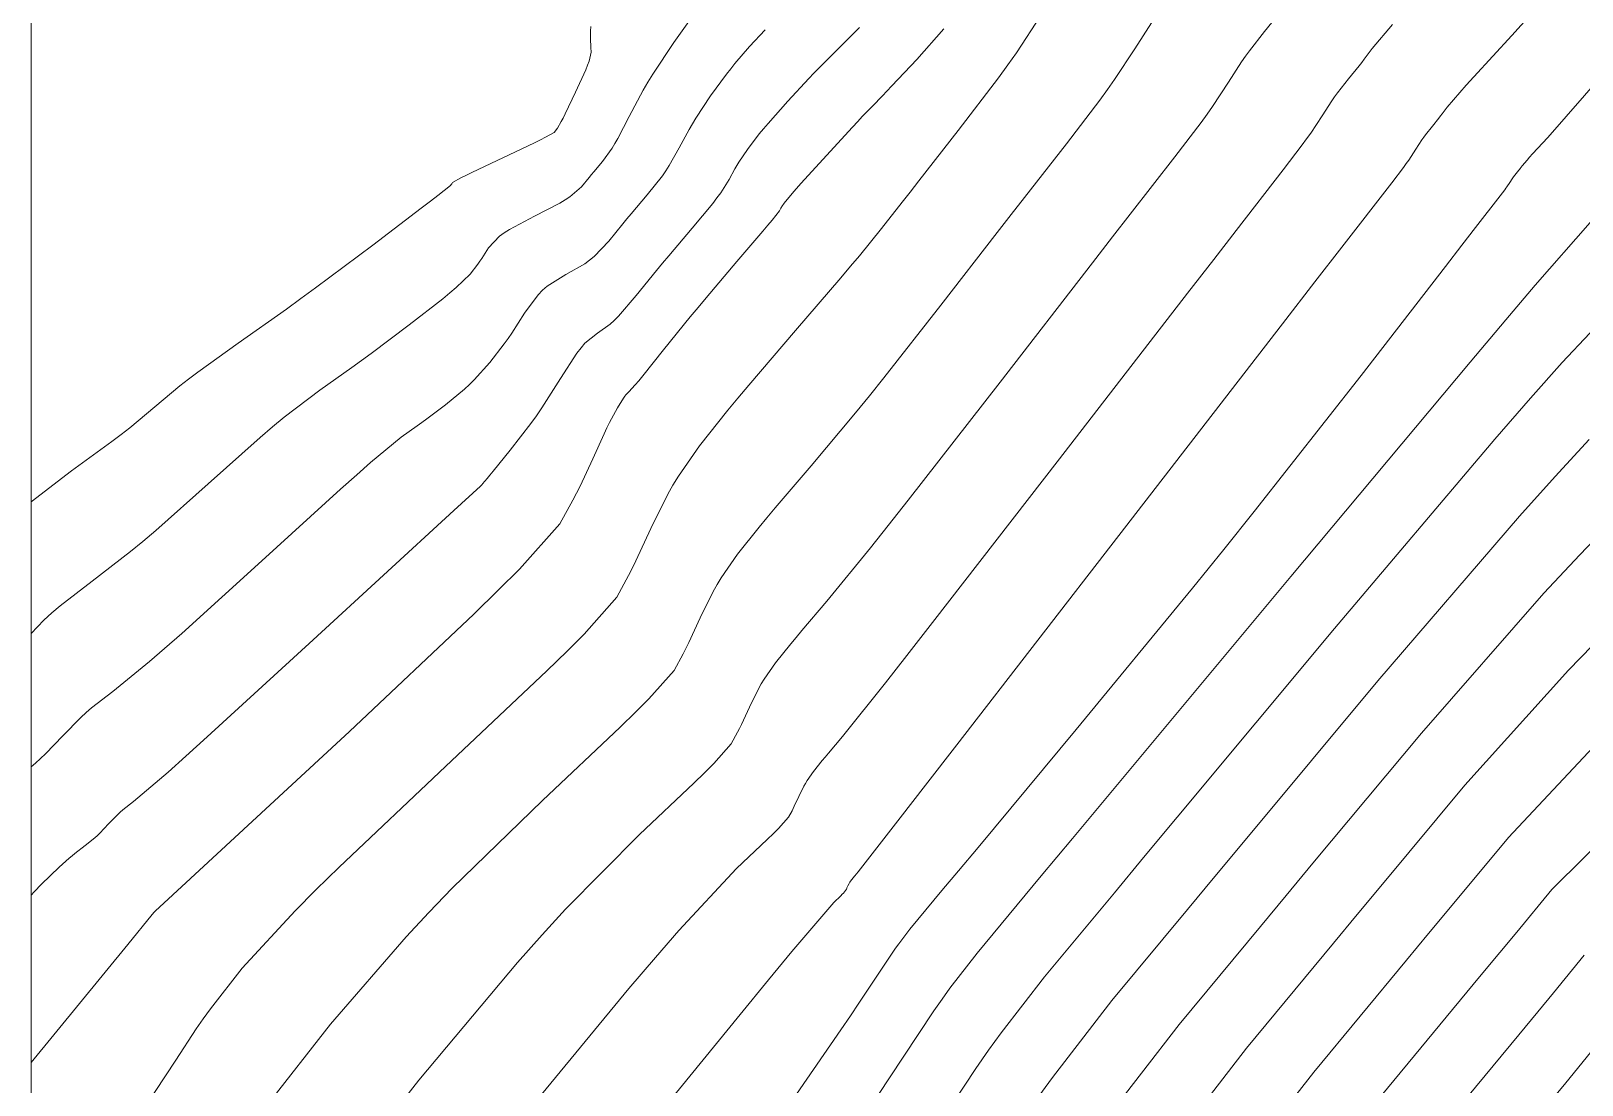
# Model space of a CAD drawing. Header units: millimetres. Extents: x 837475 to 838477, y 1189012 to 1191015.
# Drawn here: x 837476.51 to 837520.31, y 1190255.13 to 1190284.9 of the extents above; entities that cross this region are included whole.
import ezdxf

# ---------------------------------------------------------------- set-up
doc = ezdxf.new("R2010")
doc.units = ezdxf.units.MM
doc.header["$LTSCALE"] = 0.3
doc.layers.add('COORD', color=253, linetype='Continuous', lineweight=20)
doc.layers.add('COTAS 10', color=7, linetype='Continuous', lineweight=9, true_color=0x6e3e2d)
doc.layers.add('COTAS INT', color=7, linetype='Continuous', lineweight=5, true_color=0x9fa19f)

msp = doc.modelspace()

# ---------------------------------------------------------------- linework, layer by layer
at = {"layer": 'COORD'}
msp.add_lwpolyline([(837476.514, 1189013.872), (838476.514, 1189013.872), (838476.514, 1191013.872), (837476.514, 1191013.872)], close=True, dxfattribs=at)
at = {"layer": 'COTAS 10'}
for points in [[(837484.762, 1190251.814), (837487.463, 1190255.267), (837490.253, 1190258.586), (837490.946, 1190259.368), (837491.604, 1190260.091), (837493.695, 1190262.207), (837495.228, 1190263.651), (837495.534, 1190263.95), (837495.79, 1190264.205), (837496.286, 1190264.765), (837496.464, 1190265.09), (837496.518, 1190265.199), (837496.575, 1190265.315), (837496.797, 1190265.8), (837497.055, 1190266.319), (837497.133, 1190266.456), (837497.215, 1190266.59), (837497.534, 1190267.052), (837497.964, 1190267.59), (837498.114, 1190267.771), (837498.278, 1190267.967), (837498.984, 1190268.794), (837500.219, 1190270.302), (837500.716, 1190270.928), (837501.28, 1190271.644), (837503.878, 1190274.984), (837506.482, 1190278.35), (837507.051, 1190279.083), (837507.553, 1190279.729), (837508.814, 1190281.347), (837509.55, 1190282.311), (837509.721, 1190282.546), (837509.878, 1190282.767), (837510.325, 1190283.45), (837510.697, 1190284.03), (837510.807, 1190284.186), (837510.919, 1190284.341), (837511.347, 1190284.884), (837511.76, 1190285.389)], [(837497.242, 1190284.928), (837496.798, 1190284.458), (837496.39, 1190283.981), (837496.273, 1190283.833), (837496.153, 1190283.678), (837495.704, 1190283.063), (837495.287, 1190282.436), (837495.187, 1190282.275), (837495.094, 1190282.118), (837494.817, 1190281.596), (837494.537, 1190281.095), (837494.443, 1190280.952), (837494.341, 1190280.807), (837493.915, 1190280.269), (837493.46, 1190279.734), (837493.341, 1190279.591), (837493.225, 1190279.451), (837492.83, 1190278.963), (837492.415, 1190278.531), (837492.287, 1190278.425), (837492.153, 1190278.325), (837491.618, 1190278.017), (837491.089, 1190277.687), (837490.959, 1190277.574), (837490.835, 1190277.451), (837490.446, 1190276.93), (837490.088, 1190276.362), (837489.983, 1190276.21), (837489.876, 1190276.06), (837489.472, 1190275.536), (837489.025, 1190275.043), (837488.891, 1190274.912), (837488.753, 1190274.784), (837488.221, 1190274.342), (837487.688, 1190273.943), (837487.549, 1190273.841), (837487.415, 1190273.744), (837486.964, 1190273.424), (837486.102, 1190272.711), (837485.71, 1190272.365), (837485.25, 1190271.954), (837483.032, 1190269.935), (837480.772, 1190267.885), (837480.286, 1190267.456), (837479.861, 1190267.086), (837478.828, 1190266.247), (837478.223, 1190265.782), (837478.067, 1190265.647), (837477.916, 1190265.51), (837477.413, 1190264.992), (837476.924, 1190264.48), (837476.782, 1190264.346), (837476.637, 1190264.216), (837476.514, 1190264.117)], [(837522.092, 1190278.018), (837519.75, 1190275.54), (837518.852, 1190274.527), (837517.847, 1190273.371), (837513.317, 1190268.018), (837508.878, 1190262.69), (837507.929, 1190261.55), (837507.103, 1190260.557), (837505.133, 1190258.184), (837503.909, 1190256.603), (837503.553, 1190256.11), (837503.19, 1190255.591), (837501.816, 1190253.517)], [(837521.313, 1190262.491), (837519.459, 1190260.648), (837518.463, 1190259.446), (837517.984, 1190258.868), (837517.417, 1190258.183), (837514.638, 1190254.822)]]:
    msp.add_lwpolyline(points, dxfattribs=at)
at = {"layer": 'COTAS INT'}
for points in [[(837492.447, 1190252.106), (837496.538, 1190257.122), (837497.34, 1190258.099), (837497.998, 1190258.896), (837499.178, 1190260.288), (837499.378, 1190260.476), (837499.418, 1190260.515), (837499.451, 1190260.549), (837499.516, 1190260.621), (837499.539, 1190260.664), (837499.546, 1190260.678), (837499.553, 1190260.693), (837499.582, 1190260.757), (837499.616, 1190260.824), (837499.626, 1190260.842), (837499.637, 1190260.86), (837499.678, 1190260.92), (837499.734, 1190260.99), (837499.754, 1190261.014), (837499.775, 1190261.039), (837499.868, 1190261.147), (837501.059, 1190262.677), (837501.774, 1190263.599), (837502.655, 1190264.738), (837507.228, 1190270.65), (837511.854, 1190276.632), (837512.768, 1190277.815), (837513.525, 1190278.792), (837514.935, 1190280.61), (837515.268, 1190281.047), (837515.346, 1190281.153), (837515.417, 1190281.253), (837515.619, 1190281.562), (837515.788, 1190281.825), (837515.837, 1190281.896), (837515.888, 1190281.966), (837516.082, 1190282.212), (837516.269, 1190282.44), (837516.315, 1190282.499), (837516.359, 1190282.556), (837516.499, 1190282.747), (837516.855, 1190283.165), (837517.036, 1190283.366), (837517.252, 1190283.603), (837518.329, 1190284.768), (837520.262, 1190286.927)], [(837495.228, 1190285.365), (837494.667, 1190284.574), (837494.073, 1190283.681), (837493.931, 1190283.451), (837493.798, 1190283.228), (837493.402, 1190282.483), (837493.085, 1190281.864), (837493.002, 1190281.72), (837492.922, 1190281.588), (837492.649, 1190281.21), (837492.401, 1190280.919), (837492.336, 1190280.841), (837492.273, 1190280.764), (837492.057, 1190280.498), (837491.729, 1190280.214), (837491.595, 1190280.127), (837491.441, 1190280.035), (837490.73, 1190279.67), (837490.024, 1190279.295), (837489.873, 1190279.197), (837489.742, 1190279.101), (837489.432, 1190278.776), (837489.241, 1190278.474), (837489.185, 1190278.393), (837489.129, 1190278.313), (837488.914, 1190278.034), (837488.514, 1190277.649), (837488.341, 1190277.502), (837488.14, 1190277.337), (837487.192, 1190276.597), (837486.119, 1190275.794), (837485.841, 1190275.59), (837485.571, 1190275.394), (837484.665, 1190274.752), (837483.663, 1190273.988), (837483.333, 1190273.715), (837482.981, 1190273.415), (837481.519, 1190272.11), (837480.038, 1190270.789), (837479.673, 1190270.479), (837479.327, 1190270.194), (837478.243, 1190269.363), (837477.336, 1190268.666), (837477.103, 1190268.464), (837476.877, 1190268.258), (837476.514, 1190267.884)], [(837492.32, 1190285.029), (837492.314, 1190284.892), (837492.311, 1190284.615), (837492.319, 1190284.504), (837492.324, 1190284.436), (837492.333, 1190284.303), (837492.272, 1190284.044), (837492.23, 1190283.93), (837492.176, 1190283.798), (837491.892, 1190283.169), (837491.598, 1190282.559), (837491.538, 1190282.438), (837491.487, 1190282.338), (837491.383, 1190282.152), (837491.342, 1190282.103), (837491.32, 1190282.077), (837491.285, 1190282.033), (837491.043, 1190281.898), (837490.902, 1190281.828), (837490.73, 1190281.744), (837488.958, 1190280.903), (837488.787, 1190280.82), (837488.649, 1190280.751), (837488.417, 1190280.621), (837488.394, 1190280.585), (837488.388, 1190280.575), (837488.381, 1190280.566), (837488.355, 1190280.533), (837488.003, 1190280.255), (837487.79, 1190280.092), (837487.527, 1190279.891), (837486.162, 1190278.852), (837484.551, 1190277.645), (837484.134, 1190277.339), (837483.728, 1190277.044), (837482.365, 1190276.08), (837481.223, 1190275.265), (837480.957, 1190275.065), (837480.712, 1190274.876), (837480.007, 1190274.285), (837479.303, 1190273.693), (837479.059, 1190273.503), (837478.794, 1190273.301), (837477.658, 1190272.479), (837476.514, 1190271.599)], [(837476.514, 1190260.494), (837476.604, 1190260.586), (837476.812, 1190260.799), (837477.305, 1190261.284), (837477.593, 1190261.538), (837477.673, 1190261.605), (837477.753, 1190261.67), (837478.039, 1190261.891), (837478.314, 1190262.113), (837478.387, 1190262.178), (837478.458, 1190262.246), (837478.704, 1190262.502), (837478.955, 1190262.762), (837479.031, 1190262.831), (837479.109, 1190262.898), (837479.412, 1190263.132), (837480.385, 1190263.969), (837480.885, 1190264.418), (837481.485, 1190264.961), (837484.485, 1190267.705), (837488.454, 1190271.352), (837489.203, 1190272.041), (837489.238, 1190272.075), (837489.246, 1190272.082), (837489.252, 1190272.089), (837489.266, 1190272.105), (837489.389, 1190272.258), (837489.465, 1190272.351), (837489.559, 1190272.465), (837490.046, 1190273.057), (837490.63, 1190273.814), (837490.785, 1190274.032), (837490.937, 1190274.254), (837491.461, 1190275.085), (837491.928, 1190275.801), (837492.044, 1190275.95), (837492.155, 1190276.078), (837492.505, 1190276.364), (837492.864, 1190276.616), (837492.979, 1190276.723), (837493.102, 1190276.847), (837493.603, 1190277.428), (837494.178, 1190278.138), (837494.347, 1190278.342), (837494.52, 1190278.55), (837495.181, 1190279.328), (837495.761, 1190280.026), (837495.883, 1190280.184), (837495.988, 1190280.326), (837496.231, 1190280.708), (837496.39, 1190281.008), (837496.444, 1190281.098), (837496.501, 1190281.191), (837496.741, 1190281.551), (837497.078, 1190281.992), (837497.197, 1190282.135), (837497.327, 1190282.289), (837497.888, 1190282.921), (837498.474, 1190283.553), (837498.619, 1190283.706), (837498.758, 1190283.85), (837499.198, 1190284.291), (837499.631, 1190284.72), (837499.765, 1190284.857), (837499.905, 1190285.001)], [(837476.514, 1190255.764), (837479.243, 1190259.097), (837479.937, 1190259.944), (837479.95, 1190259.96), (837479.953, 1190259.964), (837479.955, 1190259.967), (837479.962, 1190259.977), (837479.967, 1190259.985), (837479.968, 1190259.987), (837479.97, 1190259.989), (837479.976, 1190259.996), (837479.984, 1190260.004), (837479.987, 1190260.006), (837479.988, 1190260.008), (837479.99, 1190260.009), (837479.992, 1190260.011), (837479.994, 1190260.012), (837479.995, 1190260.014), (837479.997, 1190260.016), (837480.002, 1190260.02), (837480.007, 1190260.025), (837480.022, 1190260.038), (837485.504, 1190265.116), (837489.015, 1190268.424), (837489.718, 1190269.11), (837490.303, 1190269.695), (837491.442, 1190270.979), (837491.814, 1190271.645), (837491.916, 1190271.841), (837492.017, 1190272.043), (837492.376, 1190272.812), (837492.699, 1190273.522), (837492.777, 1190273.686), (837492.851, 1190273.836), (837493.077, 1190274.258), (837493.244, 1190274.528), (837493.28, 1190274.582), (837493.312, 1190274.626), (837493.393, 1190274.711), (837493.575, 1190274.907), (837493.672, 1190275.022), (837493.788, 1190275.163), (837494.376, 1190275.893), (837495.13, 1190276.825), (837495.352, 1190277.093), (837495.579, 1190277.365), (837496.447, 1190278.386), (837497.18, 1190279.245), (837497.323, 1190279.416), (837497.44, 1190279.556), (837497.645, 1190279.821), (837497.686, 1190279.898), (837497.7, 1190279.922), (837497.715, 1190279.946), (837497.777, 1190280.039), (837498.003, 1190280.305), (837498.121, 1190280.438), (837498.263, 1190280.597), (837498.977, 1190281.384), (837499.705, 1190282.178), (837499.857, 1190282.342), (837499.986, 1190282.481), (837500.272, 1190282.779), (837500.552, 1190283.065), (837500.677, 1190283.196), (837500.823, 1190283.349), (837501.525, 1190284.09), (837502.285, 1190284.963)], [(837479.726, 1190254.503), (837480.6, 1190255.833), (837481.175, 1190256.718), (837481.37, 1190256.993), (837481.582, 1190257.28), (837482.48, 1190258.428), (837483.968, 1190260.051), (837484.552, 1190260.638), (837485.211, 1190261.286), (837488.213, 1190264.126), (837491.078, 1190266.825), (837491.651, 1190267.385), (837492.129, 1190267.862), (837493.057, 1190268.908), (837493.389, 1190269.517), (837493.491, 1190269.719), (837493.596, 1190269.937), (837494.013, 1190270.844), (837494.494, 1190271.813), (837494.64, 1190272.069), (837494.792, 1190272.321), (837495.391, 1190273.185), (837496.193, 1190274.189), (837496.474, 1190274.529), (837496.781, 1190274.895), (837498.101, 1190276.44), (837499.378, 1190277.927), (837499.657, 1190278.257), (837499.904, 1190278.551), (837500.528, 1190279.317), (837501.111, 1190280.067), (837501.333, 1190280.35), (837501.581, 1190280.667), (837502.693, 1190282.084), (837503.832, 1190283.576), (837504.096, 1190283.94), (837504.339, 1190284.282), (837505.031, 1190285.338)], [(837483.172, 1190254.547), (837484.971, 1190256.847), (837487.11, 1190259.318), (837487.749, 1190260.003), (837488.408, 1190260.689), (837490.954, 1190263.167), (837493.153, 1190265.238), (837493.593, 1190265.667), (837493.959, 1190266.034), (837494.672, 1190266.836), (837494.927, 1190267.304), (837495.004, 1190267.459), (837495.086, 1190267.626), (837495.405, 1190268.322), (837495.774, 1190269.066), (837495.887, 1190269.262), (837496.003, 1190269.455), (837496.462, 1190270.119), (837497.078, 1190270.889), (837497.294, 1190271.15), (837497.529, 1190271.431), (837498.543, 1190272.617), (837499.798, 1190274.115), (837500.186, 1190274.592), (837500.592, 1190275.098), (837502.203, 1190277.151), (837503.797, 1190279.208), (837504.192, 1190279.717), (837504.567, 1190280.198), (837505.753, 1190281.716), (837506.691, 1190282.944), (837506.909, 1190283.243), (837507.108, 1190283.524), (837507.678, 1190284.394), (837508.152, 1190285.133)], [(837489.955, 1190253.687), (837493.396, 1190257.854), (837494.143, 1190258.734), (837494.801, 1190259.494), (837496.436, 1190261.247), (837497.303, 1190262.064), (837497.476, 1190262.233), (837497.62, 1190262.377), (837497.901, 1190262.693), (837498.001, 1190262.877), (837498.032, 1190262.938), (837498.064, 1190263.004), (837498.19, 1190263.278), (837498.335, 1190263.571), (837498.38, 1190263.649), (837498.426, 1190263.725), (837498.606, 1190263.986), (837498.849, 1190264.29), (837498.934, 1190264.392), (837499.027, 1190264.503), (837499.426, 1190264.97), (837500.639, 1190266.49), (837501.245, 1190267.264), (837501.967, 1190268.191), (837505.553, 1190272.817), (837509.168, 1190277.491), (837509.91, 1190278.449), (837510.539, 1190279.261), (837511.874, 1190280.979), (837512.409, 1190281.679), (837512.533, 1190281.85), (837512.647, 1190282.01), (837512.972, 1190282.506), (837513.243, 1190282.927), (837513.322, 1190283.041), (837513.404, 1190283.153), (837513.715, 1190283.548), (837514.014, 1190283.914), (837514.089, 1190284.009), (837514.159, 1190284.1), (837514.383, 1190284.406), (837514.955, 1190285.078)], [(837498.132, 1190254.868), (837499.381, 1190256.689), (837499.651, 1190257.087), (837499.888, 1190257.438), (837500.471, 1190258.319), (837500.827, 1190258.857), (837500.921, 1190258.991), (837501.013, 1190259.119), (837501.331, 1190259.529), (837502.236, 1190260.618), (837502.699, 1190261.174), (837503.254, 1190261.84), (837506.026, 1190265.166), (837509.311, 1190269.161), (837510.19, 1190270.249), (837511.055, 1190271.329), (837514.069, 1190275.166), (837516.451, 1190278.248), (837516.919, 1190278.852), (837517.303, 1190279.348), (837517.995, 1190280.241), (837518.127, 1190280.414), (837518.158, 1190280.456), (837518.186, 1190280.496), (837518.266, 1190280.618), (837518.333, 1190280.722), (837518.373, 1190280.778), (837518.449, 1190280.875), (837518.523, 1190280.966), (837518.542, 1190280.989), (837518.559, 1190281.012), (837518.614, 1190281.087), (837518.755, 1190281.253), (837518.827, 1190281.332), (837518.912, 1190281.426), (837519.339, 1190281.887), (837520.896, 1190283.668)], [(837499.728, 1190253.777), (837501.143, 1190255.918), (837502.008, 1190257.224), (837502.237, 1190257.55), (837502.461, 1190257.861), (837503.232, 1190258.857), (837505.04, 1190261.032), (837505.918, 1190262.087), (837506.961, 1190263.338), (837512.088, 1190269.492), (837517.154, 1190275.547), (837518.156, 1190276.737), (837518.986, 1190277.716), (837520.537, 1190279.492)], [(837504.869, 1190254.669), (837505.356, 1190255.345), (837507.034, 1190257.512), (837509.166, 1190260.082), (837509.94, 1190261.014), (837510.795, 1190262.041), (837514.545, 1190266.544), (837518.54, 1190271.195), (837519.548, 1190272.316), (837520.514, 1190273.364)], [(837521.278, 1190271.188), (837520.244, 1190270.105), (837519.233, 1190269.019), (837515.774, 1190265.07), (837512.712, 1190261.392), (837511.951, 1190260.477), (837511.229, 1190259.607), (837508.935, 1190256.839), (837506.804, 1190254.087)], [(837520.94, 1190267.894), (837519.927, 1190266.843), (837517.002, 1190263.596), (837514.629, 1190260.743), (837513.962, 1190259.941), (837513.291, 1190259.132), (837510.836, 1190256.167), (837508.252, 1190252.829)], [(837509.854, 1190251.814), (837512.737, 1190255.494), (837515.354, 1190258.658), (837515.973, 1190259.404), (837516.546, 1190260.095), (837518.231, 1190262.122), (837520.62, 1190264.667)], [(837515.851, 1190253.317), (837518.521, 1190256.549), (837519.056, 1190257.196), (837519.502, 1190257.736), (837520.372, 1190258.796)], [(837519.39, 1190254.633), (837519.851, 1190255.193), (837521.037, 1190256.645)]]:
    msp.add_lwpolyline(points, dxfattribs=at)

doc.saveas('drawing.dxf')
